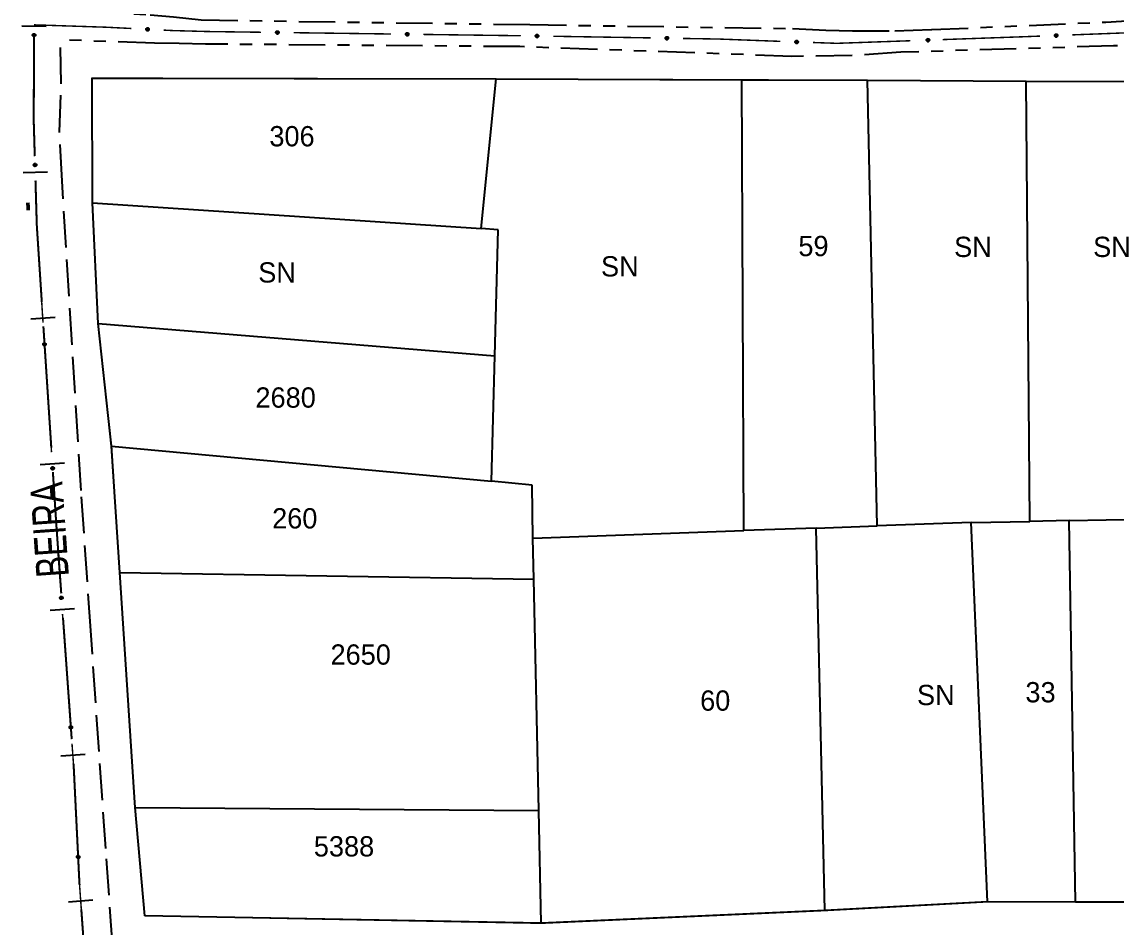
# Model space of a CAD drawing. Extents: x 203555 to 204724, y 4873703 to 4874787.
# Drawn here: x 203768.1 to 203902.9, y 4873821.3 to 4873932.9 of the extents above; entities that cross this region are included whole.
import ezdxf
from ezdxf.enums import TextEntityAlignment as Align

# ---------------------------------------------------------------- set-up
doc = ezdxf.new("R2010")
doc.units = 0
doc.header["$LTSCALE"] = 1.5
doc.header["$MEASUREMENT"] = 0
doc.linetypes.add('TRACO_11', pattern=[8, 3, -1, 3, -1])
doc.linetypes.add('TRACO_25', pattern=[8, 3, -1, 1, -1, 1, -1])
for name, color, linetype in [('CD_MALHA_LOTES', 7, 'CONTINUOUS'), ('LM-LIM-SETORES-BAIRROS', 250, 'CONTINUOUS'), ('RU-QUADRA', 210, 'CONTINUOUS'), ('SV-EIXO-RUA-N-PAV', 6, 'CONTINUOUS'), ('SV-EIXO-RUA-PAV', 20, 'CONTINUOUS'), ('SV-RUA-NAO-PAV', 7, 'CONTINUOUS'), ('SV-RUA-PAVIM', 7, 'CONTINUOUS'), ('SV-TXT-RUA-PAV', 7, 'CONTINUOUS'), ('Th_NmrPort', 1, 'CONTINUOUS')]:
    doc.layers.add(name, color=color, linetype=linetype)
doc.styles.add('ARIAL', font='ARIAL.SHX')

msp = doc.modelspace()

# ---------------------------------------------------------------- linework, layer by layer
at = {"layer": 'CD_MALHA_LOTES', "linetype": 'Continuous', "flags": 128}
for points in [[(203776.724896, 4873925.947484), (203826.523612, 4873925.840112)], [(203776.767869, 4873910.57625), (203776.724896, 4873925.947484)], [(203824.666316, 4873907.388611), (203826.523612, 4873925.840112)], [(203826.523612, 4873925.840112), (203856.768985, 4873925.73476)], [(203857.030549, 4873870.176201), (203856.768985, 4873925.73476)], [(203856.768985, 4873925.73476), (203872.260847, 4873925.680798)], [(203873.448601, 4873870.765462), (203872.260847, 4873925.680798)], [(203872.260847, 4873925.680798), (203891.818778, 4873925.55107)], [(203892.280343, 4873871.314656), (203891.818778, 4873925.55107)], [(203891.818778, 4873925.55107), (203906.994817, 4873925.512747)], [(203776.767869, 4873910.57625), (203824.666316, 4873907.388611)], [(203777.463, 4873895.719), (203776.767869, 4873910.57625)], [(203826.748636, 4873907.250033), (203824.666316, 4873907.388611)], [(203826.335872, 4873891.708158), (203826.748636, 4873907.250033)], [(203777.463, 4873895.719), (203826.335872, 4873891.708158)], [(203779.131114, 4873880.575626), (203777.463, 4873895.719)], [(203825.92536, 4873876.251087), (203826.335872, 4873891.708158)], [(203779.131114, 4873880.575626), (203825.92536, 4873876.251087)], [(203780.139006, 4873864.995985), (203779.131114, 4873880.575626)], [(203830.940302, 4873875.787625), (203825.92536, 4873876.251087)], [(203831.031936, 4873869.243084), (203830.940302, 4873875.787625)], [(203865.939976, 4873870.49597), (203873.448601, 4873870.765462)], [(203885.050998, 4873871.181884), (203873.448601, 4873870.765462)], [(203885.050998, 4873871.181884), (203892.280343, 4873871.314656)], [(203887.061665, 4873824.420787), (203885.050998, 4873871.181884)], [(203897.100465, 4873871.403181), (203892.280343, 4873871.314656)], [(203897.100465, 4873871.403181), (203906.216361, 4873871.570602)], [(203897.894757, 4873824.401443), (203897.100465, 4873871.403181)], [(203831.031936, 4873869.243084), (203857.030549, 4873870.176201)], [(203865.939976, 4873870.49597), (203857.030549, 4873870.176201)], [(203867.014853, 4873823.343276), (203865.939976, 4873870.49597)], [(203831.144172, 4873864.19347), (203831.031936, 4873869.243084)], [(203780.139006, 4873864.995985), (203831.144172, 4873864.19347)], [(203782.012091, 4873836.042484), (203780.139006, 4873864.995985)], [(203831.778049, 4873835.674729), (203831.144172, 4873864.19347)], [(203782.012091, 4873836.042484), (203831.778049, 4873835.674729)], [(203783.224864, 4873822.713861), (203782.012091, 4873836.042484)], [(203832.040408, 4873821.777441), (203831.778049, 4873835.674729)], [(203887.061665, 4873824.420787), (203867.014853, 4873823.343276)], [(203897.894757, 4873824.401443), (203887.061665, 4873824.420787)], [(203909.851387, 4873824.380093), (203897.894757, 4873824.401443)], [(203832.040408, 4873821.777441), (203783.224864, 4873822.713861)], [(203867.014853, 4873823.343276), (203832.040408, 4873821.777441)]]:
    msp.add_lwpolyline(points, dxfattribs=at)
at = {"layer": 'LM-LIM-SETORES-BAIRROS'}
for points in [[(203771.070383, 4873932.315749), (203768.0704, 4873932.325797)], [(203771.216073, 4873914.367664), (203768.21737, 4873914.279467)], [(203772.151386, 4873896.448273), (203769.157744, 4873896.253072)], [(203773.322591, 4873878.486417), (203770.328948, 4873878.291216)], [(203774.561159, 4873860.53895), (203771.568849, 4873860.324286)], [(203775.849143, 4873842.58509), (203772.856833, 4873842.370426)], [(203776.816449, 4873824.611993), (203773.824152, 4873824.39715)]]:
    msp.add_lwpolyline(points, dxfattribs=at)
at = {"layer": 'LM-LIM-SETORES-BAIRROS', "const_width": 0.25}
for points in [[(203769.531236, 4873920.630074), (203769.567042, 4873931.320778)], [(203769.540327, 4873920.320972), (203769.531236, 4873920.630074)], [(203769.657923, 4873916.322701), (203769.540327, 4873920.320972)], [(203769.909068, 4873907.783788), (203769.74612, 4873913.323998)], [(203769.938829, 4873907.327363), (203769.909068, 4873907.783788)], [(203770.524431, 4873898.346435), (203769.938829, 4873907.327363)], [(203771.695635, 4873880.384578), (203770.719632, 4873895.352792)], [(203772.314691, 4873870.890593), (203771.890836, 4873877.390936)], [(203772.349457, 4873870.405985), (203772.314691, 4873870.890593)], [(203772.921894, 4873862.426492), (203772.349457, 4873870.405985)], [(203774.209879, 4873844.472632), (203773.136558, 4873859.434182)], [(203774.468857, 4873840.862613), (203774.424543, 4873841.480321)], [(203774.487423, 4873840.482362), (203774.468857, 4873840.862613)], [(203775.15546, 4873826.800447), (203774.487423, 4873840.482362)], [(203775.177072, 4873826.499436), (203775.15546, 4873826.800447)], [(203775.830426, 4873817.399627), (203775.391915, 4873823.507139)]]:
    msp.add_lwpolyline(points, dxfattribs=at)
at = {"layer": 'RU-QUADRA', "linetype": 'Continuous', "const_width": 0.18, "flags": 128}
msp.add_lwpolyline([(203920.796496, 4873824.360548), (203887.061665, 4873824.420787), (203867.014853, 4873823.343276), (203832.040408, 4873821.777441), (203783.224864, 4873822.713861), (203782.012091, 4873836.042484), (203779.131114, 4873880.575626), (203777.463, 4873895.719), (203776.767869, 4873910.57625), (203776.724896, 4873925.947484), (203826.523612, 4873925.840112), (203856.768985, 4873925.73476), (203872.260847, 4873925.680798), (203891.818778, 4873925.55107), (203906.994817, 4873925.512747)], dxfattribs=at)
at = {"layer": 'SV-EIXO-RUA-N-PAV', "const_width": 0.18}
for points in [[(203769.571021, 4873932.508663), (203777.566654, 4873932.244363)], [(203777.566654, 4873932.244363), (203778.524738, 4873932.212696)], [(203778.524738, 4873932.212696), (203781.562255, 4873932.059217)], [(203785.557159, 4873931.857362), (203786.555885, 4873931.806899)], [(203786.555885, 4873931.806899), (203786.589028, 4873931.805226)], [(203786.589028, 4873931.805226), (203790.554309, 4873931.694942)], [(203790.554309, 4873931.694942), (203790.951466, 4873931.6839)], [(203790.951466, 4873931.6839), (203797.553561, 4873931.59528)], [(203801.553201, 4873931.541592), (203813.55212, 4873931.380531)], [(203817.55176, 4873931.326844), (203829.550679, 4873931.165782)], [(203897.518945, 4873931.271578), (203904.513919, 4873931.536792)], [(203833.550155, 4873931.101265), (203845.54846, 4873930.899609)], [(203849.547895, 4873930.832391), (203853.547331, 4873930.765172)], [(203853.547331, 4873930.765172), (203853.944398, 4873930.758505)], [(203853.944398, 4873930.758505), (203860.542578, 4873930.509514)], [(203860.542578, 4873930.509514), (203860.950957, 4873930.494106)], [(203860.950957, 4873930.494106), (203861.541924, 4873930.473371)], [(203865.539464, 4873930.333105), (203867.538234, 4873930.262971)], [(203867.538234, 4873930.262971), (203868.486313, 4873930.229708)], [(203868.486313, 4873930.229708), (203877.532018, 4873930.54897)], [(203881.529529, 4873930.690057), (203890.523929, 4873931.007509)], [(203890.523929, 4873931.007509), (203890.960182, 4873931.022903)], [(203890.960182, 4873931.022903), (203893.521817, 4873931.120027)]]:
    msp.add_lwpolyline(points, dxfattribs=at)
at = {"layer": 'SV-EIXO-RUA-N-PAV'}
for points in [[(203783.421765, 4873932.075481), (203783.457581, 4873932.108786), (203783.495174, 4873932.130086), (203783.531642, 4873932.138826), (203783.565881, 4873932.138148), (203783.600831, 4873932.133508), (203783.635037, 4873932.121056), (203783.669939, 4873932.098827), (203783.703601, 4873932.063132), (203783.72289, 4873932.023188), (203783.733372, 4873931.987894), (203783.73472, 4873931.952151), (203783.729644, 4873931.918274), (203783.715535, 4873931.883171), (203783.692662, 4873931.84802), (203783.655951, 4873931.815041), (203783.618952, 4873931.794412), (203783.583457, 4873931.786883), (203783.547515, 4873931.785756), (203783.51189, 4873931.79092), (203783.478384, 4873931.803337), (203783.443034, 4873931.82643), (203783.410963, 4873931.863095), (203783.389967, 4873931.899761), (203783.381942, 4873931.935141), (203783.381629, 4873931.970552), (203783.385856, 4873932.005664), (203783.396941, 4873932.040569), (203783.421765, 4873932.075481)], [(203799.411191, 4873931.680435), (203799.445749, 4873931.715044), (203799.482526, 4873931.737723), (203799.518645, 4873931.747809), (203799.552886, 4873931.748399), (203799.587984, 4873931.745058), (203799.622627, 4873931.733882), (203799.65833, 4873931.712961), (203799.693291, 4873931.678539), (203799.714047, 4873931.639336), (203799.72583, 4873931.604455), (203799.728501, 4873931.568786), (203799.724684, 4873931.534744), (203799.711885, 4873931.499143), (203799.69033, 4873931.463169), (203799.654866, 4873931.428852), (203799.618658, 4873931.406866), (203799.583466, 4873931.398027), (203799.54759, 4873931.395569), (203799.511798, 4873931.399409), (203799.477855, 4873931.410576), (203799.441674, 4873931.432344), (203799.408267, 4873931.467795), (203799.385926, 4873931.503658), (203799.376596, 4873931.538717), (203799.37497, 4873931.574092), (203799.377894, 4873931.609336), (203799.387678, 4873931.644627), (203799.411191, 4873931.680435)], [(203815.40975, 4873931.465686), (203815.444307, 4873931.500296), (203815.481085, 4873931.522974), (203815.517204, 4873931.53306), (203815.551445, 4873931.533651), (203815.586543, 4873931.530309), (203815.621186, 4873931.519133), (203815.656889, 4873931.498212), (203815.69185, 4873931.46379), (203815.712605, 4873931.424588), (203815.724388, 4873931.389706), (203815.72706, 4873931.354037), (203815.723243, 4873931.319995), (203815.710444, 4873931.284394), (203815.688889, 4873931.24842), (203815.653425, 4873931.214103), (203815.617217, 4873931.192117), (203815.582025, 4873931.183279), (203815.546149, 4873931.18082), (203815.510357, 4873931.184661), (203815.476414, 4873931.195827), (203815.440233, 4873931.217595), (203815.406825, 4873931.253046), (203815.384485, 4873931.288909), (203815.375155, 4873931.323968), (203815.373529, 4873931.359343), (203815.376452, 4873931.394587), (203815.386237, 4873931.429879), (203815.40975, 4873931.465686)], [(203831.408627, 4873931.247353), (203831.443301, 4873931.281845), (203831.480156, 4873931.304399), (203831.516308, 4873931.314363), (203831.550551, 4873931.314838), (203831.585638, 4873931.311378), (203831.620243, 4873931.300085), (203831.655874, 4873931.279043), (203831.690719, 4873931.244502), (203831.711342, 4873931.20523), (203831.723006, 4873931.170309), (203831.725557, 4873931.134631), (203831.721625, 4873931.100603), (203831.708706, 4873931.065045), (203831.687029, 4873931.029144), (203831.65145, 4873930.994947), (203831.615167, 4873930.973084), (203831.579945, 4873930.964364), (203831.544061, 4873930.962027), (203831.508283, 4873930.965989), (203831.474377, 4873930.97727), (203831.43827, 4873930.99916), (203831.404983, 4873931.034724), (203831.382764, 4873931.070663), (203831.373552, 4873931.105753), (203831.372047, 4873931.141133), (203831.375089, 4873931.176367), (203831.384993, 4873931.211625), (203831.408627, 4873931.247353)], [(203847.406367, 4873930.97848), (203847.441042, 4873931.012972), (203847.477896, 4873931.035526), (203847.514049, 4873931.045489), (203847.548292, 4873931.045964), (203847.583378, 4873931.042504), (203847.617983, 4873931.031211), (203847.653615, 4873931.010169), (203847.688459, 4873930.975629), (203847.709082, 4873930.936357), (203847.720747, 4873930.901436), (203847.723298, 4873930.865758), (203847.719366, 4873930.831729), (203847.706446, 4873930.796171), (203847.68477, 4873930.76027), (203847.64919, 4873930.726073), (203847.612908, 4873930.70421), (203847.577686, 4873930.695491), (203847.541802, 4873930.693153), (203847.506023, 4873930.697115), (203847.472118, 4873930.708397), (203847.436011, 4873930.730286), (203847.402724, 4873930.765851), (203847.380505, 4873930.801789), (203847.371293, 4873930.836879), (203847.369787, 4873930.872259), (203847.37283, 4873930.907493), (203847.382734, 4873930.942752), (203847.406367, 4873930.97848)], [(203863.400962, 4873930.518289), (203863.436261, 4873930.552142), (203863.473521, 4873930.574019), (203863.509849, 4873930.58332), (203863.544095, 4873930.583169), (203863.579113, 4873930.579069), (203863.613506, 4873930.567146), (203863.648747, 4873930.545456), (203863.682955, 4873930.510285), (203863.702857, 4873930.470643), (203863.713882, 4873930.435515), (203863.715781, 4873930.399796), (203863.711227, 4873930.365845), (203863.69766, 4873930.330529), (203863.675332, 4873930.29503), (203863.639133, 4873930.261489), (203863.602458, 4873930.240292), (203863.567083, 4873930.232218), (203863.531162, 4873930.230536), (203863.495461, 4873930.235151), (203863.461768, 4873930.24705), (203863.426067, 4873930.269595), (203863.393435, 4873930.305762), (203863.371876, 4873930.3421), (203863.363307, 4873930.377352), (203863.362448, 4873930.412754), (203863.366133, 4873930.447927), (203863.37668, 4873930.482999), (203863.400962, 4873930.518289)], [(203879.575774, 4873930.73125), (203879.608605, 4873930.7675), (203879.644235, 4873930.791942), (203879.67982, 4873930.803775), (203879.713992, 4873930.806032), (203879.749211, 4873930.804403), (203879.784357, 4873930.794927), (203879.821036, 4873930.775768), (203879.857631, 4873930.743089), (203879.880271, 4873930.704944), (203879.893738, 4873930.670677), (203879.898143, 4873930.635181), (203879.895987, 4873930.600993), (203879.884937, 4873930.564811), (203879.865159, 4873930.527831), (203879.831408, 4873930.491828), (203879.796313, 4873930.468105), (203879.761593, 4873930.457564), (203879.725879, 4873930.453361), (203879.689943, 4873930.455455), (203879.655496, 4873930.464956), (203879.618298, 4873930.484936), (203879.583205, 4873930.51872), (203879.559145, 4873930.553453), (203879.548119, 4873930.588015), (203879.544773, 4873930.623269), (203879.545977, 4873930.658614), (203879.554032, 4873930.69434), (203879.575774, 4873930.73125)], [(203895.372633, 4873931.300361), (203895.40537, 4873931.336697), (203895.440936, 4873931.361232), (203895.476489, 4873931.373158), (203895.510655, 4873931.375504), (203895.545878, 4873931.373967), (203895.581049, 4873931.364583), (203895.617778, 4873931.345521), (203895.654459, 4873931.312937), (203895.677198, 4873931.274852), (203895.690755, 4873931.240621), (203895.695252, 4873931.205135), (203895.693186, 4873931.170943), (203895.68223, 4873931.134732), (203895.662549, 4873931.097699), (203895.628893, 4873931.061608), (203895.59386, 4873931.037794), (203895.559168, 4873931.027162), (203895.523465, 4873931.022866), (203895.487523, 4873931.024866), (203895.453052, 4873931.034276), (203895.415802, 4873931.054159), (203895.38062, 4873931.087851), (203895.356469, 4873931.12252), (203895.345353, 4873931.157054), (203895.341915, 4873931.192299), (203895.343027, 4873931.227647), (203895.350988, 4873931.263394), (203895.372633, 4873931.300361)]]:
    msp.add_lwpolyline(points, close=True, dxfattribs=at)
for points in [[(203783.381629, 4873931.970552), (203783.733372, 4873931.987894)], [(203783.381942, 4873931.935141), (203783.73472, 4873931.952151)], [(203783.384358, 4873931.952285), (203783.732158, 4873931.967501)], [(203783.385856, 4873932.005664), (203783.72289, 4873932.023188)], [(203783.38758, 4873931.989011), (203783.723253, 4873932.007573)], [(203783.389382, 4873931.916508), (203783.729143, 4873931.934863)], [(203783.389967, 4873931.899761), (203783.729644, 4873931.918274)], [(203783.396116, 4873932.022736), (203783.708689, 4873932.043832)], [(203783.396941, 4873932.040569), (203783.703601, 4873932.063132)], [(203783.402582, 4873931.880318), (203783.717813, 4873931.899913)], [(203783.410102, 4873932.056186), (203783.683155, 4873932.079279)], [(203783.410963, 4873931.863095), (203783.715535, 4873931.883171)], [(203783.421765, 4873932.075481), (203783.669939, 4873932.098827)], [(203783.430911, 4873931.846097), (203783.701032, 4873931.865238)], [(203783.442011, 4873932.092829), (203783.645081, 4873932.109894)], [(203783.443034, 4873931.82643), (203783.692662, 4873931.84802)], [(203783.457581, 4873932.108786), (203783.635037, 4873932.121056)], [(203783.466329, 4873931.816982), (203783.666535, 4873931.831458)], [(203783.478384, 4873931.803337), (203783.655951, 4873931.815041)], [(203783.478959, 4873932.12102), (203783.609043, 4873932.126744)], [(203783.495174, 4873932.130086), (203783.600831, 4873932.133508)], [(203783.499503, 4873931.797544), (203783.631019, 4873931.804561)], [(203783.51189, 4873931.79092), (203783.618952, 4873931.794412)], [(203799.37497, 4873931.574092), (203799.72583, 4873931.604455)], [(203799.376596, 4873931.538717), (203799.728501, 4873931.568786)], [(203799.377894, 4873931.609336), (203799.714047, 4873931.639336)], [(203799.378375, 4873931.555938), (203799.725372, 4873931.584031)], [(203799.380234, 4873931.592758), (203799.714988, 4873931.623746)], [(203799.384721, 4873931.520372), (203799.723568, 4873931.551304)], [(203799.385926, 4873931.503658), (203799.724684, 4873931.534744)], [(203799.387514, 4873931.626777), (203799.699091, 4873931.65944)], [(203799.387678, 4873931.644627), (203799.693291, 4873931.678539)], [(203799.399253, 4873931.484696), (203799.713541, 4873931.515958)], [(203799.400251, 4873931.660722), (203799.672261, 4873931.693916)], [(203799.408267, 4873931.467795), (203799.711885, 4873931.499143)], [(203799.411191, 4873931.680435), (203799.65833, 4873931.712961)], [(203799.42883, 4873931.451547), (203799.698056, 4873931.480685)], [(203799.430781, 4873931.698522), (203799.633078, 4873931.7231)], [(203799.441674, 4873931.432344), (203799.69033, 4873931.463169)], [(203799.445749, 4873931.715044), (203799.622627, 4873931.733882)], [(203799.465303, 4873931.423765), (203799.664835, 4873931.44565)], [(203799.466658, 4873931.728063), (203799.596441, 4873931.738602)], [(203799.477855, 4873931.410576), (203799.654866, 4873931.428852)], [(203799.482526, 4873931.737723), (203799.587984, 4873931.745058)], [(203799.499175, 4873931.40557), (203799.63034, 4873931.417456)], [(203815.376452, 4873931.394587), (203815.712605, 4873931.424588)], [(203815.386072, 4873931.412028), (203815.69765, 4873931.444691)], [(203815.386237, 4873931.429879), (203815.69185, 4873931.46379)], [(203815.39881, 4873931.445973), (203815.67082, 4873931.479167)], [(203815.40975, 4873931.465686), (203815.656889, 4873931.498212)], [(203815.42934, 4873931.483773), (203815.631637, 4873931.508351)], [(203815.444307, 4873931.500296), (203815.621186, 4873931.519133)], [(203815.465217, 4873931.513314), (203815.595, 4873931.523854)], [(203815.481085, 4873931.522974), (203815.586543, 4873931.530309)], [(203799.511798, 4873931.399409), (203799.618658, 4873931.406866)], [(203815.373529, 4873931.359343), (203815.724388, 4873931.389706)], [(203815.375155, 4873931.323968), (203815.72706, 4873931.354037)], [(203815.376934, 4873931.341189), (203815.723931, 4873931.369283)], [(203815.378793, 4873931.378009), (203815.713547, 4873931.408997)], [(203815.38328, 4873931.305623), (203815.722127, 4873931.336555)], [(203815.384485, 4873931.288909), (203815.723243, 4873931.319995)], [(203815.397812, 4873931.269947), (203815.7121, 4873931.301209)], [(203815.406825, 4873931.253046), (203815.710444, 4873931.284394)], [(203815.427389, 4873931.236799), (203815.696615, 4873931.265936)], [(203815.440233, 4873931.217595), (203815.688889, 4873931.24842)], [(203815.463862, 4873931.209016), (203815.663394, 4873931.230901)], [(203815.476414, 4873931.195827), (203815.653425, 4873931.214103)], [(203815.497733, 4873931.190821), (203815.628899, 4873931.202707)], [(203815.510357, 4873931.184661), (203815.617217, 4873931.192117)], [(203831.372047, 4873931.141133), (203831.723006, 4873931.170309)], [(203831.373552, 4873931.105753), (203831.725557, 4873931.134631)], [(203831.375089, 4873931.176367), (203831.711342, 4873931.20523)], [(203831.37539, 4873931.122968), (203831.72248, 4873931.149887)], [(203831.377373, 4873931.159782), (203831.71223, 4873931.189636)], [(203831.381615, 4873931.08738), (203831.720565, 4873931.117166)], [(203831.382764, 4873931.070663), (203831.721625, 4873931.100603)], [(203831.384768, 4873931.193775), (203831.696454, 4873931.225384)], [(203831.384993, 4873931.211625), (203831.690719, 4873931.244502)], [(203831.396027, 4873931.051656), (203831.710419, 4873931.081854)], [(203831.39762, 4873931.227677), (203831.669741, 4873931.259951)], [(203831.404983, 4873931.034724), (203831.708706, 4873931.065045)], [(203831.408627, 4873931.247353), (203831.655874, 4873931.279043)], [(203831.425492, 4873931.018407), (203831.694815, 4873931.046634)], [(203831.428278, 4873931.265374), (203831.630657, 4873931.289267)], [(203831.43827, 4873930.99916), (203831.687029, 4873931.029144)], [(203831.443301, 4873931.281845), (203831.620243, 4873931.300085)], [(203831.46187, 4873930.990502), (203831.661475, 4873931.011712)], [(203831.464255, 4873931.294793), (203831.594072, 4873931.304894)], [(203831.474377, 4873930.97727), (203831.65145, 4873930.994947)], [(203831.480156, 4873931.304399), (203831.585638, 4873931.311378)], [(203831.49568, 4873930.972192), (203831.626885, 4873930.983634)], [(203831.508283, 4873930.965989), (203831.615167, 4873930.973084)], [(203847.369787, 4873930.872259), (203847.720747, 4873930.901436)], [(203847.371293, 4873930.836879), (203847.723298, 4873930.865758)], [(203847.37283, 4873930.907493), (203847.709082, 4873930.936357)], [(203847.37313, 4873930.854094), (203847.720221, 4873930.881014)], [(203847.375114, 4873930.890908), (203847.709971, 4873930.920763)], [(203847.379356, 4873930.818507), (203847.718306, 4873930.848293)], [(203847.380505, 4873930.801789), (203847.719366, 4873930.831729)], [(203847.382509, 4873930.924902), (203847.694195, 4873930.95651)], [(203847.382734, 4873930.942752), (203847.688459, 4873930.975629)], [(203847.393767, 4873930.782782), (203847.708159, 4873930.812981)], [(203847.395361, 4873930.958803), (203847.667482, 4873930.991077)], [(203847.402724, 4873930.765851), (203847.706446, 4873930.796171)], [(203847.406367, 4873930.97848), (203847.653615, 4873931.010169)], [(203847.423232, 4873930.749534), (203847.692556, 4873930.77776)], [(203847.426018, 4873930.9965), (203847.628398, 4873931.020393)], [(203847.436011, 4873930.730286), (203847.68477, 4873930.76027)], [(203847.441042, 4873931.012972), (203847.617983, 4873931.031211)], [(203847.459611, 4873930.721628), (203847.659215, 4873930.742838)], [(203847.461995, 4873931.025919), (203847.591813, 4873931.03602)], [(203847.472118, 4873930.708397), (203847.64919, 4873930.726073)], [(203847.477896, 4873931.035526), (203847.583378, 4873931.042504)], [(203847.493421, 4873930.703318), (203847.624626, 4873930.71476)], [(203847.506023, 4873930.697115), (203847.612908, 4873930.70421)], [(203863.362448, 4873930.412754), (203863.713882, 4873930.435515)], [(203863.363307, 4873930.377352), (203863.715781, 4873930.399796)], [(203863.365458, 4873930.394531), (203863.712982, 4873930.415106)], [(203863.366133, 4873930.447927), (203863.702857, 4873930.470643)], [(203863.368114, 4873930.431303), (203863.70346, 4873930.455035)], [(203863.371033, 4873930.358836), (203863.71047, 4873930.382425)], [(203863.371876, 4873930.3421), (203863.711227, 4873930.365845)], [(203863.376129, 4873930.465156), (203863.68834, 4873930.491065)], [(203863.37668, 4873930.482999), (203863.682955, 4873930.510285)], [(203863.384789, 4873930.322854), (203863.69968, 4873930.347304)], [(203863.389598, 4873930.498817), (203863.662263, 4873930.526114)], [(203863.393435, 4873930.305762), (203863.69766, 4873930.330529)], [(203863.400962, 4873930.518289), (203863.648747, 4873930.545456)], [(203863.413642, 4873930.289073), (203863.683436, 4873930.312375)], [(203863.420939, 4873930.535947), (203863.623721, 4873930.556139)], [(203863.426067, 4873930.269595), (203863.675332, 4873930.29503)], [(203863.436261, 4873930.552142), (203863.613506, 4873930.567146)], [(203863.449504, 4873930.260507), (203863.649463, 4873930.278068)], [(203863.457447, 4873930.564704), (203863.587428, 4873930.572432)], [(203863.461768, 4873930.24705), (203863.639133, 4873930.261489)], [(203863.473521, 4873930.574019), (203863.579113, 4873930.579069)], [(203863.482974, 4873930.241583), (203863.614366, 4873930.250627)], [(203863.495461, 4873930.235151), (203863.602458, 4873930.240292)], [(203879.544773, 4873930.623269), (203879.893738, 4873930.670677)], [(203879.545977, 4873930.658614), (203879.880271, 4873930.704944)], [(203879.548119, 4873930.588015), (203879.898143, 4873930.635181)], [(203879.549057, 4873930.605303), (203879.894275, 4873930.650256)], [(203879.549121, 4873930.64217), (203879.88197, 4873930.689417)], [(203879.554032, 4873930.69434), (203879.857631, 4873930.743089)], [(203879.554737, 4873930.676502), (203879.864355, 4873930.724295)], [(203879.557127, 4873930.570088), (203879.894067, 4873930.617479)], [(203879.559145, 4873930.553453), (203879.895987, 4873930.600993)], [(203879.565806, 4873930.711027), (203879.835878, 4873930.757424)], [(203879.573379, 4873930.535162), (203879.885772, 4873930.581687)], [(203879.575774, 4873930.73125), (203879.821036, 4873930.775768)], [(203879.583205, 4873930.51872), (203879.884937, 4873930.564811)], [(203879.59446, 4873930.750269), (203879.795321, 4873930.784666)], [(203879.604535, 4873930.503492), (203879.872023, 4873930.545702)], [(203879.608605, 4873930.7675), (203879.784357, 4873930.794927)], [(203879.618298, 4873930.484936), (203879.865159, 4873930.527831)], [(203879.628856, 4873930.781521), (203879.757972, 4873930.798367)], [(203879.642317, 4873930.477518), (203879.840547, 4873930.509091)], [(203879.644235, 4873930.791942), (203879.749211, 4873930.804403)], [(203879.655496, 4873930.464956), (203879.831408, 4873930.491828)], [(203879.677034, 4873930.460994), (203879.807465, 4873930.479251)], [(203879.689943, 4873930.455455), (203879.796313, 4873930.468105)], [(203895.341915, 4873931.192299), (203895.690755, 4873931.240621)], [(203895.343027, 4873931.227647), (203895.677198, 4873931.274852)], [(203895.345353, 4873931.157054), (203895.695252, 4873931.205135)], [(203895.346214, 4873931.211211), (203895.678938, 4873931.259329)], [(203895.346246, 4873931.174344), (203895.691345, 4873931.2202)], [(203895.350988, 4873931.263394), (203895.654459, 4873931.312937)], [(203895.351739, 4873931.245558), (203895.661231, 4873931.294161)], [(203895.354408, 4873931.13915), (203895.691223, 4873931.187424)], [(203895.356469, 4873931.12252), (203895.693186, 4873931.170943)], [(203895.362719, 4873931.280112), (203895.632668, 4873931.327216)], [(203895.370751, 4873931.104267), (203895.683022, 4873931.15161)], [(203895.372633, 4873931.300361), (203895.617778, 4873931.345521)], [(203895.38062, 4873931.087851), (203895.68223, 4873931.134732)], [(203895.391269, 4873931.319429), (203895.592039, 4873931.354351)], [(203895.40199, 4873931.072679), (203895.669367, 4873931.115589)], [(203895.40537, 4873931.336697), (203895.581049, 4873931.364583)], [(203895.415802, 4873931.054159), (203895.662549, 4873931.097699)], [(203895.425584, 4873931.350771), (203895.554655, 4873931.367954)], [(203895.43984, 4873931.046804), (203895.637986, 4873931.078896)], [(203895.440936, 4873931.361232), (203895.545878, 4873931.373967)], [(203895.453052, 4873931.034276), (203895.628893, 4873931.061608)], [(203895.4746, 4873931.030371), (203895.604983, 4873931.048969)], [(203895.487523, 4873931.024866), (203895.59386, 4873931.037794)]]:
    msp.add_lwpolyline(points, dxfattribs=at)
at = {"layer": 'SV-EIXO-RUA-PAV'}
for points in [[(203769.677329, 4873931.382202), (203769.712285, 4873931.347995), (203769.735332, 4873931.311447), (203769.745782, 4873931.275432), (203769.746717, 4873931.241199), (203769.74373, 4873931.206069), (203769.732903, 4873931.171315), (203769.712343, 4873931.135403), (203769.678274, 4873931.100097), (203769.639283, 4873931.078948), (203769.604522, 4873931.066814), (203769.568882, 4873931.063783), (203769.534803, 4873931.067258), (203769.499075, 4873931.079697), (203769.462886, 4873931.100889), (203769.428213, 4873931.136005), (203769.405863, 4873931.17199), (203769.396671, 4873931.207091), (203769.393851, 4873931.242941), (203769.397331, 4873931.278769), (203769.408155, 4873931.312823), (203769.429557, 4873931.349222), (203769.46467, 4873931.382984), (203769.500307, 4873931.405685), (203769.535269, 4873931.415368), (203769.570626, 4873931.41735), (203769.605898, 4873931.414781), (203769.641286, 4873931.405353), (203769.677329, 4873931.382202)], [(203769.795538, 4873915.388135), (203769.831596, 4873915.355091), (203769.855828, 4873915.319318), (203769.867451, 4873915.283664), (203769.869507, 4873915.24948), (203769.867671, 4873915.214271), (203769.857989, 4873915.179181), (203769.838615, 4873915.142616), (203769.805721, 4873915.106213), (203769.767444, 4873915.083798), (203769.733099, 4873915.070532), (203769.697577, 4873915.066336), (203769.663403, 4873915.068693), (203769.627286, 4873915.079956), (203769.590422, 4873915.099951), (203769.554618, 4873915.133913), (203769.531102, 4873915.169147), (203769.520765, 4873915.203928), (203769.516773, 4873915.239666), (203769.519078, 4873915.275589), (203769.528781, 4873915.309979), (203769.548979, 4873915.347059), (203769.582968, 4873915.381953), (203769.617842, 4873915.405809), (203769.652469, 4873915.416632), (203769.687742, 4873915.41977), (203769.723079, 4873915.418358), (203769.758757, 4873915.410094), (203769.795538, 4873915.388135)], [(203770.945502, 4873893.28499), (203770.982743, 4873893.253286), (203771.008267, 4873893.218423), (203771.021186, 4873893.183218), (203771.02449, 4873893.149131), (203771.023943, 4873893.113879), (203771.01555, 4873893.078458), (203770.997526, 4873893.041209), (203770.965985, 4873893.003628), (203770.928552, 4873892.979829), (203770.894715, 4873892.965316), (203770.859371, 4873892.959825), (203770.825133, 4873892.96093), (203770.788629, 4873892.970865), (203770.751059, 4873892.989499), (203770.714037, 4873893.022129), (203770.689249, 4873893.05648), (203770.677647, 4873893.09086), (203770.672351, 4873893.126428), (203770.673341, 4873893.162412), (203770.68178, 4873893.197134), (203770.70061, 4873893.234927), (203770.7333, 4873893.271041), (203770.767279, 4873893.296155), (203770.801487, 4873893.308237), (203770.836621, 4873893.312662), (203770.871986, 4873893.312543), (203770.907943, 4873893.305589), (203770.945502, 4873893.28499)], [(203771.955479, 4873877.997615), (203771.99272, 4873877.965911), (203772.018244, 4873877.931048), (203772.031163, 4873877.895843), (203772.034467, 4873877.861757), (203772.03392, 4873877.826504), (203772.025526, 4873877.791084), (203772.007503, 4873877.753834), (203771.975962, 4873877.716253), (203771.938529, 4873877.692454), (203771.904692, 4873877.677942), (203771.869347, 4873877.67245), (203771.83511, 4873877.673555), (203771.798606, 4873877.68349), (203771.761035, 4873877.702124), (203771.724014, 4873877.734755), (203771.699225, 4873877.769105), (203771.687624, 4873877.803485), (203771.682328, 4873877.839053), (203771.683318, 4873877.875037), (203771.691757, 4873877.909759), (203771.710587, 4873877.947552), (203771.743277, 4873877.983666), (203771.777255, 4873878.008781), (203771.811463, 4873878.020862), (203771.846598, 4873878.025288), (203771.881963, 4873878.025169), (203771.917919, 4873878.018214), (203771.955479, 4873877.997615)], [(203773.02404, 4873862.034357), (203773.061513, 4873862.002928), (203773.087292, 4873861.968253), (203773.10047, 4873861.933144), (203773.104024, 4873861.899083), (203773.103736, 4873861.863827), (203773.095604, 4873861.828346), (203773.077855, 4873861.790965), (203773.046591, 4873861.753153), (203773.009334, 4873861.729079), (203772.975605, 4873861.714319), (203772.940302, 4873861.708567), (203772.906057, 4873861.709421), (203772.869481, 4873861.719087), (203772.831774, 4873861.737444), (203772.794514, 4873861.769801), (203772.769473, 4873861.803969), (203772.757619, 4873861.838262), (203772.752062, 4873861.873791), (203772.752787, 4873861.909781), (203772.760971, 4873861.944564), (203772.779522, 4873861.982495), (203772.811946, 4873862.018848), (203772.845739, 4873862.044211), (203772.879857, 4873862.056544), (203772.914958, 4873862.061228), (203772.950323, 4873862.061369), (203772.986329, 4873862.054679), (203773.02404, 4873862.034357)], [(203774.196179, 4873846.077349), (203774.233653, 4873846.04592), (203774.259432, 4873846.011246), (203774.27261, 4873845.976137), (203774.276164, 4873845.942076), (203774.275876, 4873845.90682), (203774.267744, 4873845.871339), (203774.249995, 4873845.833958), (203774.218731, 4873845.796146), (203774.181474, 4873845.772072), (203774.147745, 4873845.757311), (203774.112441, 4873845.75156), (203774.078197, 4873845.752413), (203774.04162, 4873845.76208), (203774.003914, 4873845.780437), (203773.966654, 4873845.812794), (203773.941613, 4873845.846961), (203773.929759, 4873845.881255), (203773.924201, 4873845.916783), (203773.924927, 4873845.952773), (203773.933111, 4873845.987556), (203773.951662, 4873846.025487), (203773.984086, 4873846.06184), (203774.017878, 4873846.087204), (203774.051997, 4873846.099536), (203774.087098, 4873846.10422), (203774.122462, 4873846.104362), (203774.158469, 4873846.097671), (203774.196179, 4873846.077349)], [(203775.104493, 4873830.101508), (203775.141184, 4873830.069169), (203775.166105, 4873830.033872), (203775.178417, 4873829.99845), (203775.181135, 4873829.964312), (203775.179982, 4873829.929074), (203775.170982, 4873829.893803), (203775.152321, 4873829.856869), (203775.120139, 4873829.819836), (203775.082303, 4873829.796683), (203775.048221, 4873829.782754), (203775.012787, 4873829.77787), (203774.978574, 4873829.779564), (203774.942246, 4873829.790125), (203774.905001, 4873829.809401), (203774.868546, 4873829.842663), (203774.844351, 4873829.877434), (203774.833342, 4873829.912009), (203774.828658, 4873829.947663), (203774.830266, 4873829.983624), (203774.839301, 4873830.018196), (203774.858777, 4873830.05566), (203774.892083, 4873830.091207), (203774.926488, 4873830.115734), (203774.960898, 4873830.127225), (203774.996104, 4873830.131047), (203775.031461, 4873830.13032), (203775.067293, 4873830.122749), (203775.104493, 4873830.101508)]]:
    msp.add_lwpolyline(points, close=True, dxfattribs=at)
for points in [[(203769.535269, 4873931.415368), (203769.568882, 4873931.063783)], [(203769.570626, 4873931.41735), (203769.604522, 4873931.066814)], [(203769.605898, 4873931.414781), (203769.639283, 4873931.078948)], [(203769.397331, 4873931.278769), (203769.405863, 4873931.17199)], [(203769.403364, 4873931.291454), (203769.416571, 4873931.160415)], [(203769.408155, 4873931.312823), (203769.428213, 4873931.136005)], [(203769.421217, 4873931.325508), (203769.445111, 4873931.126206)], [(203769.429557, 4873931.349222), (203769.462886, 4873931.100889)], [(203769.448631, 4873931.362258), (203769.480479, 4873931.093339)], [(203769.46467, 4873931.382984), (203769.499075, 4873931.079697)], [(203769.48148, 4873931.392168), (203769.515906, 4873931.078211)], [(203769.500307, 4873931.405685), (203769.534803, 4873931.067258)], [(203769.517007, 4873931.407059), (203769.551351, 4873931.06854)], [(203769.552508, 4873931.413762), (203769.584095, 4873931.067066)], [(203769.589345, 4873931.412274), (203769.623703, 4873931.077849)], [(203769.623435, 4873931.405338), (203769.659235, 4873931.094105)], [(203769.641286, 4873931.405353), (203769.678274, 4873931.100097)], [(203769.657507, 4873931.392943), (203769.693439, 4873931.121281)], [(203769.677329, 4873931.382202), (203769.712343, 4873931.135403)], [(203769.695612, 4873931.362795), (203769.722226, 4873931.160756)], [(203769.712285, 4873931.347995), (203769.732903, 4873931.171315)], [(203769.725513, 4873931.327217), (203769.737359, 4873931.197547)], [(203769.735332, 4873931.311447), (203769.74373, 4873931.206069)], [(203769.519078, 4873915.275589), (203769.531102, 4873915.169147)], [(203769.524692, 4873915.288465), (203769.542183, 4873915.157928)], [(203769.528781, 4873915.309979), (203769.554618, 4873915.133913)], [(203769.54142, 4873915.323085), (203769.571828, 4873915.124673)], [(203769.548979, 4873915.347059), (203769.590422, 4873915.099951)], [(203769.567616, 4873915.360713), (203769.608253, 4873915.092981)], [(203769.582968, 4873915.381953), (203769.627286, 4873915.079956)], [(203769.599468, 4873915.391682), (203769.644157, 4873915.079021)], [(203769.617842, 4873915.405809), (203769.663403, 4873915.068693)], [(203769.634489, 4873915.407729), (203769.6799, 4873915.070516)], [(203769.652469, 4873915.416632), (203769.697577, 4873915.066336)], [(203769.66975, 4873915.415591), (203769.712674, 4873915.070115)], [(203769.687742, 4873915.41977), (203769.733099, 4873915.070532)], [(203769.706617, 4873915.415311), (203769.751907, 4873915.08219)], [(203769.723079, 4873915.418358), (203769.767444, 4873915.083798)], [(203769.740916, 4873915.409494), (203769.786888, 4873915.0996)], [(203769.758757, 4873915.410094), (203769.805721, 4873915.106213)], [(203769.775375, 4873915.398221), (203769.820184, 4873915.127882)], [(203769.795538, 4873915.388135), (203769.838615, 4873915.142616)], [(203769.814448, 4873915.369338), (203769.847663, 4873915.168278)], [(203769.831596, 4873915.355091), (203769.857989, 4873915.179181)], [(203769.845497, 4873915.334758), (203769.861583, 4873915.205546)], [(203769.855828, 4873915.319318), (203769.867671, 4873915.214271)], [(203770.673341, 4873893.162412), (203770.689249, 4873893.05648)], [(203770.678481, 4873893.175484), (203770.700732, 4873893.045674)], [(203770.68178, 4873893.197134), (203770.714037, 4873893.022129)], [(203770.693932, 4873893.210692), (203770.731573, 4873893.013525)], [(203770.70061, 4873893.234927), (203770.751059, 4873892.989499)], [(203770.718735, 4873893.249253), (203770.769133, 4873892.983186)], [(203770.7333, 4873893.271041), (203770.788629, 4873892.970865)], [(203770.749433, 4873893.281366), (203770.805522, 4873892.970548)], [(203770.767279, 4873893.296155), (203770.825133, 4873892.96093)], [(203770.783844, 4873893.298682), (203770.841553, 4873892.963356)], [(203770.801487, 4873893.308237), (203770.859371, 4873892.959825)], [(203770.818795, 4873893.307829), (203770.87432, 4873892.964153)], [(203770.836621, 4873893.312662), (203770.894715, 4873892.965316)], [(203770.855646, 4873893.308896), (203770.913085, 4873892.977654)], [(203770.871986, 4873893.312543), (203770.928552, 4873892.979829)], [(203770.890135, 4873893.304337), (203770.947406, 4873892.996331)], [(203770.907943, 4873893.305589), (203770.965985, 4873893.003628)], [(203770.924984, 4873893.294332), (203770.979646, 4873893.025811)], [(203770.945502, 4873893.28499), (203770.997526, 4873893.041209)], [(203770.965086, 4873893.266896), (203771.00563, 4873893.067185)], [(203770.982743, 4873893.253286), (203771.01555, 4873893.078458)], [(203770.997379, 4873893.233475), (203771.018178, 4873893.104937)], [(203771.008267, 4873893.218423), (203771.023943, 4873893.113879)], [(203771.683318, 4873877.875037), (203771.699225, 4873877.769105)], [(203771.688458, 4873877.888109), (203771.710709, 4873877.7583)], [(203771.691757, 4873877.909759), (203771.724014, 4873877.734755)], [(203771.703909, 4873877.923318), (203771.74155, 4873877.72615)], [(203771.710587, 4873877.947552), (203771.761035, 4873877.702124)], [(203771.728711, 4873877.961879), (203771.779109, 4873877.695811)], [(203771.743277, 4873877.983666), (203771.798606, 4873877.68349)], [(203771.75941, 4873877.993992), (203771.815499, 4873877.683173)], [(203771.777255, 4873878.008781), (203771.83511, 4873877.673555)], [(203771.793821, 4873878.011308), (203771.851529, 4873877.675981)], [(203771.811463, 4873878.020862), (203771.869347, 4873877.67245)], [(203771.828771, 4873878.020454), (203771.884296, 4873877.676778)], [(203771.846598, 4873878.025288), (203771.904692, 4873877.677942)], [(203771.865623, 4873878.021521), (203771.923062, 4873877.690279)], [(203771.881963, 4873878.025169), (203771.938529, 4873877.692454)], [(203771.900112, 4873878.016962), (203771.957383, 4873877.708957)], [(203771.917919, 4873878.018214), (203771.975962, 4873877.716253)], [(203771.93496, 4873878.006957), (203771.989623, 4873877.738437)], [(203771.955479, 4873877.997615), (203772.007503, 4873877.753834)], [(203771.975063, 4873877.979522), (203772.015607, 4873877.779811)], [(203771.99272, 4873877.965911), (203772.025526, 4873877.791084)], [(203772.007356, 4873877.9461), (203772.028155, 4873877.817562)], [(203772.018244, 4873877.931048), (203772.03392, 4873877.826504)], [(203772.752787, 4873861.909781), (203772.769473, 4873861.803969)], [(203772.757831, 4873861.92289), (203772.781036, 4873861.793248)], [(203772.760971, 4873861.944564), (203772.794514, 4873861.769801)], [(203772.773023, 4873861.958211), (203772.812113, 4873861.761326)], [(203772.779522, 4873861.982495), (203772.831774, 4873861.737444)], [(203772.797541, 4873861.996954), (203772.849894, 4873861.731264)], [(203772.811946, 4873862.018848), (203772.869481, 4873861.719087)], [(203772.828002, 4873862.029292), (203772.886376, 4873861.718894)], [(203772.845739, 4873862.044211), (203772.906057, 4873861.709421)], [(203772.862285, 4873862.04686), (203772.922458, 4873861.711967)], [(203772.879857, 4873862.056544), (203772.940302, 4873861.708567)], [(203772.897167, 4873862.056263), (203772.955218, 4873861.713005)], [(203772.914958, 4873862.061228), (203772.975605, 4873861.714319)], [(203772.93401, 4873862.057602), (203772.993884, 4873861.726791)], [(203772.950323, 4873862.061369), (203773.009334, 4873861.729079)], [(203772.968532, 4873862.053296), (203773.028066, 4873861.74572)], [(203772.986329, 4873862.054679), (203773.046591, 4873861.753153)], [(203773.003453, 4873862.043548), (203773.060088, 4873861.775436)], [(203773.02404, 4873862.034357), (203773.077855, 4873861.790965)], [(203773.043756, 4873862.016408), (203773.085767, 4873861.817)], [(203773.061513, 4873862.002928), (203773.095604, 4873861.828346)], [(203773.076294, 4873861.983225), (203773.098038, 4873861.854843)], [(203773.087292, 4873861.968253), (203773.103736, 4873861.863827)], [(203773.924927, 4873845.952773), (203773.941613, 4873845.846961)], [(203773.929971, 4873845.965883), (203773.953176, 4873845.83624)], [(203773.933111, 4873845.987556), (203773.966654, 4873845.812794)], [(203773.945163, 4873846.001204), (203773.984253, 4873845.804318)], [(203773.951662, 4873846.025487), (203774.003914, 4873845.780437)], [(203773.969681, 4873846.039946), (203774.022034, 4873845.774257)], [(203773.984086, 4873846.06184), (203774.04162, 4873845.76208)], [(203774.000142, 4873846.072284), (203774.058516, 4873845.761886)], [(203774.017878, 4873846.087204), (203774.078197, 4873845.752413)], [(203774.034425, 4873846.089853), (203774.094598, 4873845.754959)], [(203774.051997, 4873846.099536), (203774.112441, 4873845.75156)], [(203774.069307, 4873846.099256), (203774.127358, 4873845.755998)], [(203774.087098, 4873846.10422), (203774.147745, 4873845.757311)], [(203774.10615, 4873846.100594), (203774.166023, 4873845.769783)], [(203774.122462, 4873846.104362), (203774.181474, 4873845.772072)], [(203774.140671, 4873846.096289), (203774.200206, 4873845.788713)], [(203774.158469, 4873846.097671), (203774.218731, 4873845.796146)], [(203774.175592, 4873846.08654), (203774.232228, 4873845.818429)], [(203774.196179, 4873846.077349), (203774.249995, 4873845.833958)], [(203774.215896, 4873846.0594), (203774.257907, 4873845.859993)], [(203774.233653, 4873846.04592), (203774.267744, 4873845.871339)], [(203774.248434, 4873846.026217), (203774.270178, 4873845.897836)], [(203774.259432, 4873846.011246), (203774.275876, 4873845.90682)], [(203774.830266, 4873829.983624), (203774.844351, 4873829.877434)], [(203774.83563, 4873829.996606), (203774.855647, 4873829.866433)], [(203774.839301, 4873830.018196), (203774.868546, 4873829.842663)], [(203774.851684, 4873830.031544), (203774.885932, 4873829.833758)], [(203774.858777, 4873830.05566), (203774.905001, 4873829.809401)], [(203774.877145, 4873830.069673), (203774.922964, 4873829.802779)], [(203774.892083, 4873830.091207), (203774.942246, 4873829.790125)], [(203774.908391, 4873830.101254), (203774.959131, 4873829.789517)], [(203774.926488, 4873830.115734), (203774.978574, 4873829.779564)], [(203774.943094, 4873830.117976), (203774.995033, 4873829.781707)], [(203774.960898, 4873830.127225), (203775.012787, 4873829.77787)], [(203774.978197, 4873830.12652), (203775.027809, 4873829.781941)], [(203774.996104, 4873830.131047), (203775.048221, 4873829.782754)], [(203775.015061, 4873830.126954), (203775.0668, 4873829.794774)], [(203775.031461, 4873830.13032), (203775.082303, 4873829.796683)], [(203775.049467, 4873830.121803), (203775.101437, 4873829.812859)], [(203775.067293, 4873830.122749), (203775.120139, 4873829.819836)], [(203775.084138, 4873830.111201), (203775.134179, 4873829.841781)], [(203775.104493, 4873830.101508), (203775.152321, 4873829.856869)], [(203775.123763, 4873830.08308), (203775.16087, 4873829.882702)], [(203775.141184, 4873830.069169), (203775.170982, 4873829.893803)], [(203775.155477, 4873830.049109), (203775.174065, 4873829.920232)], [(203775.166105, 4873830.033872), (203775.179982, 4873829.929074)]]:
    msp.add_lwpolyline(points, dxfattribs=at)
at = {"layer": 'SV-EIXO-RUA-PAV', "const_width": 0.18}
for points in [[(203769.560069, 4873929.238902), (203769.533275, 4873921.238947)], [(203769.533275, 4873921.238947), (203769.531236, 4873920.630074)], [(203769.531236, 4873920.630074), (203769.630931, 4873917.240416)], [(203769.748528, 4873913.242145), (203769.895523, 4873908.244306)], [(203769.895523, 4873908.244306), (203769.909068, 4873907.783788)], [(203769.909068, 4873907.783788), (203770.67428, 4873895.808211)], [(203770.932197, 4873891.816537), (203771.723265, 4873879.84264)], [(203771.986954, 4873875.851341), (203772.250644, 4873871.860042)], [(203772.250644, 4873871.860042), (203772.314691, 4873870.890593)], [(203772.314691, 4873870.890593), (203772.495172, 4873867.867538)], [(203772.495172, 4873867.867538), (203772.538546, 4873867.141033)], [(203772.538546, 4873867.141033), (203772.778263, 4873863.877624)], [(203773.071298, 4873859.888372), (203773.950403, 4873847.920617)], [(203774.243438, 4873843.931365), (203774.463214, 4873840.939426)], [(203774.463214, 4873840.939426), (203774.468857, 4873840.862613)], [(203774.468857, 4873840.862613), (203774.904014, 4873831.95025)], [(203775.099087, 4873827.955009), (203775.147855, 4873826.956199)], [(203775.147855, 4873826.956199), (203775.15546, 4873826.800447)], [(203775.15546, 4873826.800447), (203775.799988, 4873817.823555)]]:
    msp.add_lwpolyline(points, dxfattribs=at)
at = {"layer": 'SV-RUA-NAO-PAV', "linetype": 'TRACO_25'}
for points in [[(203772.87214, 4873934.488389, 5.132184), (203783.875725, 4873933.731854, 5.132184), (203786.753777, 4873933.507572, 5.132184), (203790.177778, 4873933.111432, 5.163163), (203830.676625, 4873932.535018, 5.47295), (203863.007464, 4873932.049349, 5.47295), (203867.112725, 4873931.834024, 5.558142), (203870.437582, 4873931.770793, 5.596866), (203875.636236, 4873931.76074, 5.596866), (203880.183889, 4873931.916468, 5.86793), (203901.649477, 4873932.856566, 5.99959), (203925.674621, 4873934.288929, 6.100271)], [(203939.033958, 4873931.451265, 6.472017), (203902.583113, 4873929.916109, 6.108016), (203876.381394, 4873929.122596, 5.596866), (203870.392493, 4873928.719769, 5.534908), (203862.963975, 4873928.626901, 5.441972), (203829.442654, 4873929.82148, 5.310312), (203790.715279, 4873930.13814, 5.163163), (203787.430772, 4873930.200603, 5.163163), (203784.412576, 4873930.258001, 5.163163), (203772.827089, 4873930.65595, 5.101205)]]:
    msp.add_polyline3d(points, dxfattribs=at)
at = {"layer": 'SV-RUA-PAVIM', "linetype": 'TRACO_11'}
msp.add_polyline3d([(203779.226465, 4873819.258006, 7.214712), (203778.41232, 4873830.984104, 6.820529), (203776.564465, 4873857.875516, 6.820529), (203775.379191, 4873875.124525, 5.728526), (203773.016436, 4873913.261466, 5.163163), (203772.71855, 4873919.330526, 4.97729), (203772.902054, 4873925.228956, 4.915332), (203772.827089, 4873930.65595, 4.876608)], dxfattribs=at)

# ---------------------------------------------------------------- texts
at = {"layer": 'SV-TXT-RUA-PAV', "style": 'ARIAL', "width": 0.7}
for s, rotation, p in [('-', 93, (203770.408406, 4873909.557442)), ('BEIRA', 94, (203773.869774, 4873864.559666))]:
    msp.add_text(s, height=4, rotation=rotation, dxfattribs=at).set_placement(p)
at = {"layer": 'Th_NmrPort', "color": 1}
for s, p in [('306', (203798.562956, 4873918.783025)), ('59', (203863.749072, 4873905.249553)), ('SN', (203882.940166, 4873905.143032)), ('SN', (203900.070088, 4873905.143032)), ('SN', (203797.192562, 4873901.995702)), ('SN', (203839.430165, 4873902.744843)), ('2680', (203796.849963, 4873886.578772)), ('260', (203798.906524, 4873871.690939)), ('2650', (203806.101091, 4873854.903616)), ('60', (203851.642196, 4873849.229557)), ('SN', (203878.364875, 4873849.914754)), ('33', (203891.726214, 4873850.257353)), ('5388', (203804.045501, 4873831.264324))]:
    msp.add_text(s, height=2.5, dxfattribs=at).set_placement(p, align=Align.MIDDLE_LEFT)

doc.saveas('drawing.dxf')
